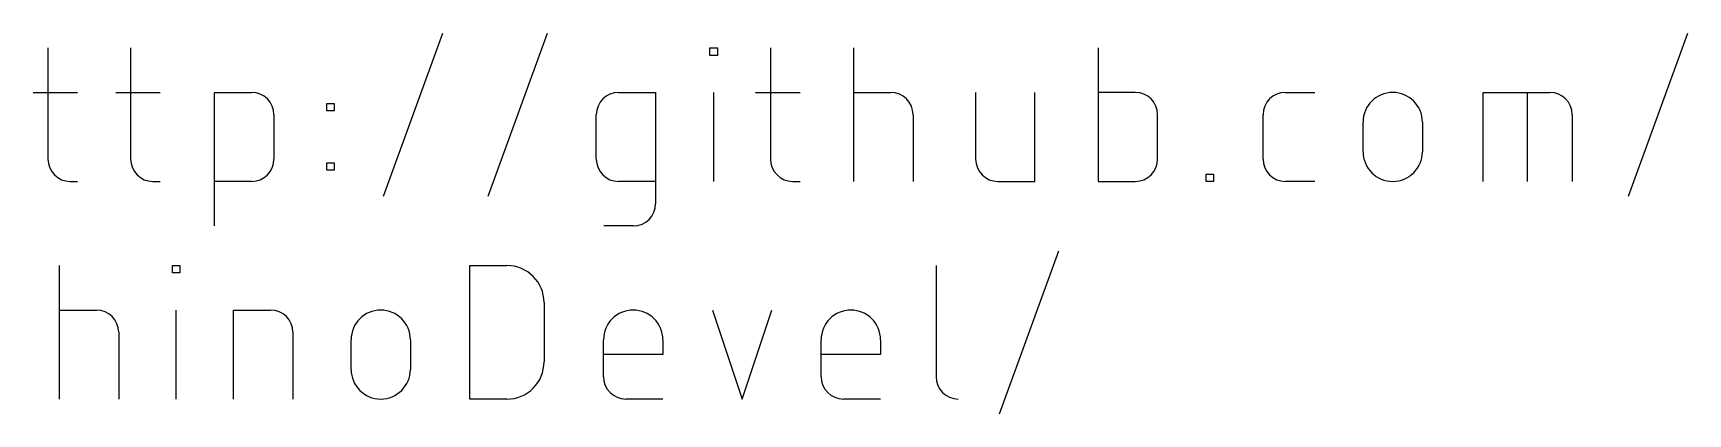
# Model space of a CAD drawing. Extents: x 0 to 67, y -11.6 to 82.9.
# Drawn here: x 16.22 to 30.71, y 51.39 to 54.72 of the extents above; entities that cross this region are included whole.
import ezdxf

# ---------------------------------------------------------------- set-up
doc = ezdxf.new("R2010")
doc.units = 0
doc.layers.add('21', color=253, linetype='CONTINUOUS')

msp = doc.modelspace()

# ---------------------------------------------------------------- linework, layer by layer
at = {"layer": '21'}
for p, q in [((19.2913, 53.2922), (19.8106, 54.7203)), ((20.2057, 53.2922), (20.725, 54.7203)), ((30.1879, 53.2922), (30.7072, 54.7203)), ((16.3526, 54.5905), (16.3526, 53.6168)), ((17.0765, 54.5905), (17.0765, 53.6168)), ((22.1474, 54.5255), (22.1474, 54.5905)), ((22.1474, 54.5905), (22.2123, 54.5905)), ((22.2123, 54.5255), (22.1474, 54.5255)), ((22.2123, 54.5905), (22.2123, 54.5255)), ((22.6772, 54.5905), (22.6772, 53.6168)), ((23.4061, 53.4221), (23.4061, 54.5905)), ((25.5456, 54.5905), (25.5456, 53.4221)), ((16.2228, 54.201), (16.6122, 54.201)), ((16.9467, 54.201), (17.3361, 54.201)), ((17.8113, 53.0326), (17.8113, 54.201)), ((17.8113, 54.201), (18.1358, 54.201)), ((21.347, 54.201), (21.6716, 54.201)), ((21.6716, 54.201), (21.6716, 53.2273)), ((22.1798, 53.4221), (22.1798, 54.201)), ((22.5474, 54.201), (22.9368, 54.201)), ((23.4061, 54.201), (23.7306, 54.201)), ((24.4729, 54.201), (24.4729, 53.6168)), ((24.9922, 53.4221), (24.9922, 54.201)), ((25.8701, 54.201), (25.5456, 54.201)), ((27.1835, 54.201), (27.4432, 54.201)), ((28.915, 53.4221), (28.915, 54.201)), ((28.915, 54.201), (29.4992, 54.201)), ((29.3045, 53.4221), (29.3045, 54.201)), ((18.7946, 54.0387), (18.7946, 54.1036)), ((18.7946, 54.1036), (18.8595, 54.1036)), ((18.8595, 54.0387), (18.7946, 54.0387)), ((18.8595, 54.1036), (18.8595, 54.0387)), ((18.3306, 54.0063), (18.3306, 53.6168)), ((21.1523, 53.6168), (21.1523, 54.0063)), ((23.9254, 54.0063), (23.9254, 53.4221)), ((26.0649, 53.6168), (26.0649, 54.0063)), ((26.9888, 53.6168), (26.9888, 54.0063)), ((27.8638, 53.6817), (27.8638, 53.9413)), ((28.3831, 53.9413), (28.3831, 53.6817)), ((29.694, 54.0063), (29.694, 53.4221)), ((18.7946, 53.5194), (18.7946, 53.5843)), ((18.7946, 53.5843), (18.8595, 53.5843)), ((18.8595, 53.5194), (18.7946, 53.5194)), ((18.8595, 53.5843), (18.8595, 53.5194)), ((26.4908, 53.4221), (26.4908, 53.487)), ((26.4908, 53.487), (26.5557, 53.487)), ((26.5557, 53.487), (26.5557, 53.4221)), ((16.5473, 53.4221), (16.6122, 53.4221)), ((17.2712, 53.4221), (17.3361, 53.4221)), ((18.1358, 53.4221), (17.8113, 53.4221)), ((21.6716, 53.4221), (21.347, 53.4221)), ((22.8719, 53.4221), (22.9368, 53.4221)), ((24.6676, 53.4221), (24.9922, 53.4221)), ((25.5456, 53.4221), (25.8701, 53.4221)), ((26.5557, 53.4221), (26.4908, 53.4221)), ((27.4432, 53.4221), (27.1835, 53.4221)), ((21.4769, 53.0326), (21.2172, 53.0326)), ((24.6828, 51.3872), (25.2021, 52.8153)), ((16.4532, 51.5171), (16.4532, 52.6855)), ((17.4424, 52.6205), (17.4424, 52.6855)), ((17.4424, 52.6855), (17.5073, 52.6855)), ((17.5073, 52.6205), (17.4424, 52.6205)), ((17.5073, 52.6855), (17.5073, 52.6205)), ((20.0459, 51.5171), (20.0459, 52.6855)), ((20.0459, 52.6855), (20.3705, 52.6855)), ((24.1263, 52.6855), (24.1263, 51.7118)), ((16.4532, 52.296), (16.7778, 52.296)), ((17.4749, 51.5171), (17.4749, 52.296)), ((17.9772, 51.5171), (17.9772, 52.296)), ((17.9772, 52.296), (18.3018, 52.296)), ((20.695, 52.3609), (20.695, 51.8416)), ((22.1682, 52.296), (22.4279, 51.5171)), ((22.4279, 51.5171), (22.6875, 52.296)), ((16.9725, 52.1013), (16.9725, 51.5171)), ((18.4965, 52.1013), (18.4965, 51.5171)), ((19.0059, 51.7767), (19.0059, 52.0363)), ((19.5252, 52.0363), (19.5252, 51.7767)), ((21.2157, 51.7118), (21.2157, 52.0363)), ((21.735, 52.0363), (21.735, 51.9065)), ((23.1207, 51.7118), (23.1207, 52.0363)), ((23.64, 52.0363), (23.64, 51.9065)), ((21.735, 51.9065), (21.2157, 51.9065)), ((23.64, 51.9065), (23.1207, 51.9065)), ((20.3705, 51.5171), (20.0459, 51.5171)), ((21.735, 51.5171), (21.4105, 51.5171)), ((23.64, 51.5171), (23.3155, 51.5171))]:
    msp.add_line(p, q, dxfattribs=at)
for centre, radius, start, end in [((18.1358, 54.0062), 0.1947, 0.0009, 90), ((21.347, 54.0063), 0.1947, 90, 180), ((23.7306, 54.0062), 0.1947, 0.0009, 90), ((25.8701, 54.0063), 0.1947, 0, 90), ((27.1835, 54.0063), 0.1947, 90, 180), ((28.1234, 53.9413), 0.2596, 0, 180), ((29.4992, 54.0063), 0.1947, 0, 90), ((16.5473, 53.6168), 0.1947, 180, 270), ((17.2712, 53.6168), 0.1947, 180, 270), ((18.1358, 53.6168), 0.1947, 270, 0), ((21.347, 53.6168), 0.1947, 180, 270), ((22.8719, 53.6168), 0.1947, 180, 270), ((24.6676, 53.6168), 0.1947, 180, 270), ((25.8701, 53.6168), 0.1947, 270, 359.9991), ((27.1835, 53.6168), 0.1947, 180, 270), ((28.1234, 53.6817), 0.2596, 180, 0), ((21.4768, 53.2273), 0.1947, 270.0009, 0), ((20.3705, 52.3609), 0.3246, 0, 90), ((16.7778, 52.1012), 0.1947, 0.0009, 90), ((18.3018, 52.1012), 0.1947, 0.0009, 90), ((19.2656, 52.0363), 0.2596, 0, 180), ((21.4754, 52.0363), 0.2596, 0, 180), ((23.3804, 52.0363), 0.2596, 0, 180), ((19.2656, 51.7767), 0.2596, 180, 0), ((20.3705, 51.8416), 0.3246, 269.9994, 0), ((21.4105, 51.7118), 0.1947, 180, 270), ((23.3155, 51.7118), 0.1947, 180, 270), ((24.321, 51.7118), 0.1947, 180, 270)]:
    msp.add_arc(centre, radius, start, end, dxfattribs=at)

doc.saveas('drawing.dxf')
